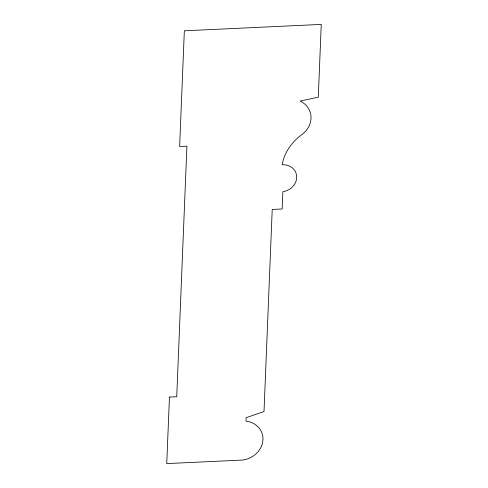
<?xml version="1.0" encoding="UTF-8"?>
<svg xmlns="http://www.w3.org/2000/svg" width="488" height="488" viewBox="0 0 488 488"><rect width="100%" height="100%" fill="white"/><g stroke="black" fill="none" stroke-linecap="round" stroke-linejoin="round"><path stroke-width="0.73" d="M169.452 397.086L166.75 463.6L242.725 460.044A21.954 19.258 -21.2 0 0 262.934 440.408A21.954 19.258 -21.2 0 0 246.019 421.162L246.159 417.697L264.014 411.518L272.219 209.45L282.168 208.98L282.863 191.741A15.22 13.353 -21.2 0 0 296.698 176.796A15.22 13.353 -21.2 0 0 282.156 164.731A48.629 42.651 -21.2 0 1 302.346 134.279A22.71 19.923 -21.2 0 0 300.083 101.059L318.292 97.203L321.25 24.4L184.342 30.811L179.639 146.522L186.91 146.18L176.735 396.744L169.452 397.086"/></g></svg>
